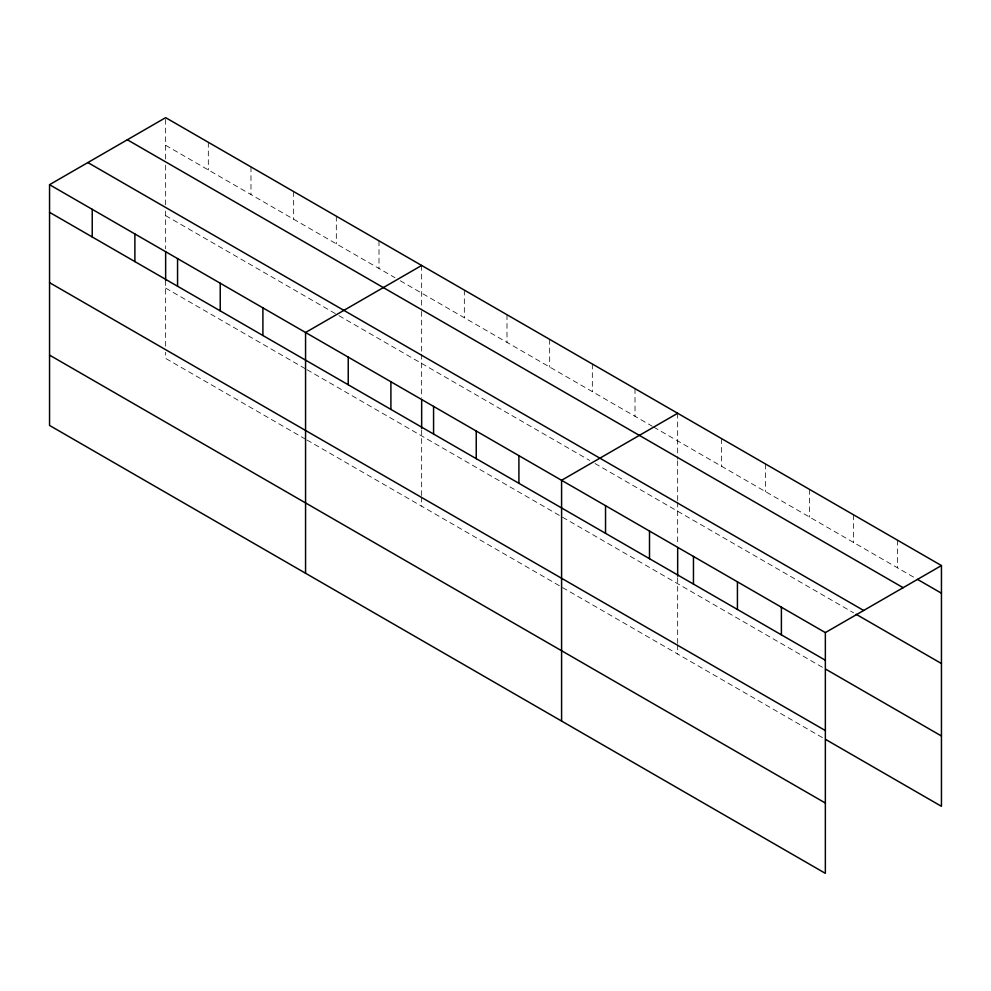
<?xml version="1.0" encoding="UTF-8"?>
<svg xmlns="http://www.w3.org/2000/svg" width="991" height="991" viewBox="0 0 991 991"><rect width="100%" height="100%" fill="white"/><g stroke="black" fill="none" stroke-linecap="round" stroke-linejoin="round"><path stroke-width="0.74" stroke-dasharray="4.96 3.72" d="M165.646 165.175L165.646 204.926M165.646 159.056L165.646 117.656M165.646 145.305L394.988 277.715M400.327 280.787L652.338 426.291M653.676 427.059L914.804 577.827M165.646 215.629L336.321 314.172M338.984 315.708L589.67 460.431M595.009 463.515L853.524 612.772M165.646 288.084L305.649 368.912M306.987 369.693L824.215 668.306M305.649 439.248L165.646 358.408L165.646 352.3M306.987 440.016L824.215 738.629M897.487 540.182L897.487 567.831M853.524 514.8L853.524 542.449M809.56 489.418L809.56 517.067M765.597 464.036L765.597 491.685M721.634 438.654L721.634 466.303M677.671 413.272L677.671 459.267M677.671 460.79L677.671 500.542M677.671 502.078L677.671 544.455M677.671 577.666L677.671 643.332M677.671 644.856L677.671 654.035M635.008 388.633L635.008 416.282M592.333 364.007L592.333 391.643M549.671 339.368L549.671 367.017M506.996 314.729L506.996 342.378M464.333 290.103L464.333 317.739M421.658 265.464L421.658 309.923M421.658 311.459L421.658 352.734M421.658 354.258L421.658 398.159M421.658 429.859L421.658 495.525M421.658 497.048L421.658 506.215M378.996 240.825L378.996 268.474M336.321 216.199L336.321 243.836M293.658 191.56L293.658 219.209M250.983 166.922L250.983 194.57M208.321 142.295L208.321 169.932M165.646 211.046L165.646 248.84M165.646 280.54L165.646 346.181"/><path stroke-width="1.49" d="M49.55 184.685L825.354 632.592L825.354 873.344L49.55 425.436L49.55 184.685L165.646 117.656L941.45 565.564L941.45 806.315L825.553 739.397M421.658 265.464L305.562 332.493L305.562 573.244M677.671 413.272L561.587 480.301L561.587 721.052M825.354 632.592L941.45 565.564M917.468 579.363L941.45 593.213M127.331 139.768L903.135 587.675M87.865 162.561L863.669 610.468M856.187 614.309L941.45 663.536M49.55 212.322L825.354 660.229M825.553 669.074L941.45 735.991M49.55 282.658L825.354 730.565M49.55 355.112L825.354 803.02M781.391 607.21L781.391 634.847M737.428 581.828L737.428 609.477M693.465 556.447L693.465 584.095M677.671 547.478L677.671 576.155M649.501 531.065L649.501 558.713M605.538 505.683L605.538 533.331M518.912 455.662L518.912 483.311M476.237 431.035L476.237 458.672M433.575 406.397L433.575 434.046M421.658 399.67L421.658 428.347M390.9 381.758L390.9 409.407M348.237 357.132L348.237 384.768M262.9 307.854L262.9 335.503M220.225 283.215L220.225 310.864M177.562 258.589L177.562 286.238M165.646 251.85L165.646 280.54M134.887 233.95L134.887 261.599M92.225 209.312L92.225 236.96"/></g></svg>
